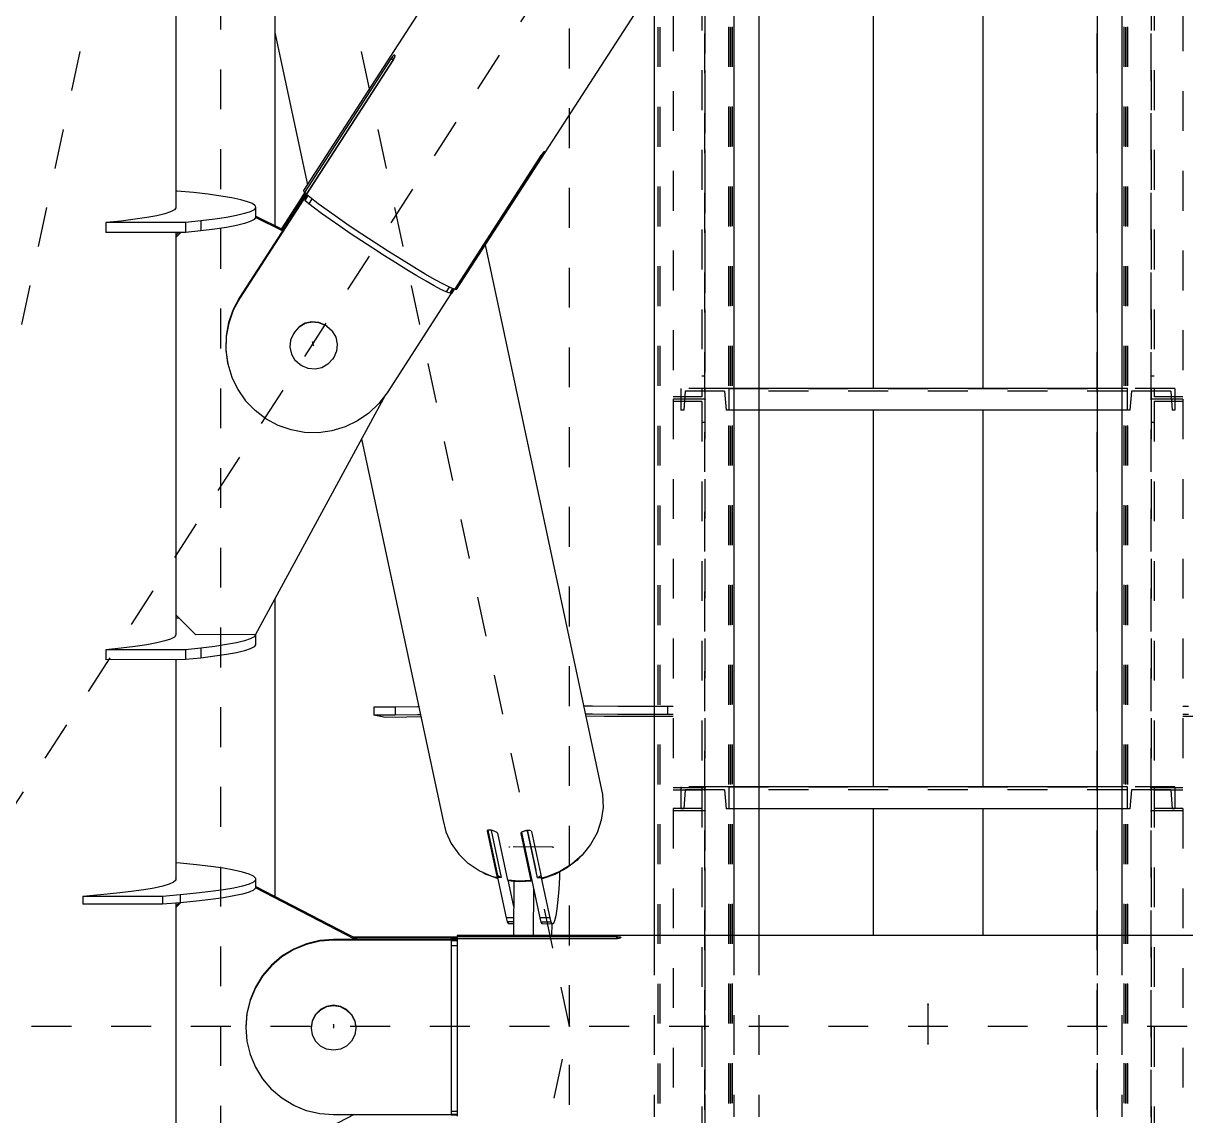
# Model space of a CAD drawing. Header units: millimetres. Extents: x 149919 to 150445, y 136651 to 136866.
# Drawn here: x 150260.593 to 150263.51, y 136733.751 to 136736.491 of the extents above; entities that cross this region are included whole.
import ezdxf

# ---------------------------------------------------------------- set-up
doc = ezdxf.new("R2010")
doc.units = ezdxf.units.MM
doc.header["$LTSCALE"] = 0.25
for name, pattern in [('CENTER', [50.8, 31.75, -6.35, 6.35, -6.35]), ('XKITLINE00', [0]), ('XKITLINE02', [4, 2, -2]), ('XKITLINE03', [6, 3, -1, 1, -1])]:
    doc.linetypes.add(name, pattern=pattern)

# ---------------------------------------------------------------- blocks, each defined once
blk = doc.blocks.new('çatıı')
at = {"color": 116, "linetype": 'XKITLINE02', "true_color": 0x136734}
for p, q in [((12037.16, 9590.91), (12037.15, 7919.31)), ((12037.69, 9590.91), (12037.69, 7919.31)), ((12054.92, 9590.91), (12054.92, 7919.31)), ((12055, 9590.95), (12055, 7919.31)), ((12055.46, 9590.91), (12055.45, 7919.31)), ((12055.85, 9590.95), (12055.85, 7919.31)), ((12147.49, 9590.95), (12147.48, 7919.31)), ((12147.49, 9590.95), (12147.48, 7919.31)), ((12154.14, 9590.95), (12154.13, 7919.31)), ((12154.14, 9590.95), (12154.13, 7919.31)), ((12154.54, 9590.91), (12154.53, 7919.31)), ((12154.99, 9590.95), (12154.98, 7919.31)), ((12154.99, 9590.95), (12154.98, 7919.31)), ((12155.07, 9590.91), (12155.07, 7919.31)), ((12048.2, 8620.09), (12048.2, 8518.11)), ((12049, 8620.09), (12049, 8517.52)), ((12160.98, 8620.09), (12160.98, 8517.52)), ((12161.78, 8620.09), (12161.78, 8518.11)), ((12041, 8614.84), (12041, 8517.52)), ((12168.98, 8614.84), (12168.98, 8517.52)), ((12049, 8523.35), (12048.2, 8523.35)), ((12161.78, 8523.35), (12160.98, 8523.35)), ((12043, 8520.27), (12043, 8514.77)), ((12055, 8520.27), (12043, 8520.27)), ((12043, 8520.27), (12043, 8514.77)), ((12044.07, 8519.57), (12043.68, 8514.77)), ((12044.07, 8519.57), (12043.68, 8514.77)), ((12053.94, 8519.57), (12044.07, 8519.57)), ((12049, 8520.27), (12049, 8517.52)), ((12053.94, 8519.57), (12054.32, 8514.77)), ((12053.94, 8519.57), (12054.32, 8514.77)), ((12055, 8520.27), (12055, 8514.77)), ((12055, 8520.27), (12055, 8514.77)), ((12055, 8520.27), (12055, 8514.77)), ((12062.5, 8520.27), (12055, 8520.27)), ((12154.98, 8519.57), (12055, 8519.57)), ((12154.98, 8520.27), (12147.49, 8520.27)), ((12154.98, 8520.27), (12154.98, 8514.77)), ((12154.98, 8520.27), (12154.98, 8514.77)), ((12166.98, 8520.27), (12154.98, 8520.27)), ((12154.98, 8520.27), (12154.98, 8514.77)), ((12156.05, 8519.57), (12155.66, 8514.77)), ((12156.05, 8519.57), (12155.66, 8514.77)), ((12165.92, 8519.57), (12156.05, 8519.57)), ((12165.92, 8519.57), (12166.3, 8514.77)), ((12165.92, 8519.57), (12166.3, 8514.77)), ((12166.98, 8520.27), (12166.98, 8514.77)), ((12166.98, 8520.27), (12166.98, 8514.77)), ((12041, 8517.52), (12041, 8419.49)), ((12049, 8517.52), (12041, 8517.52)), ((12048.2, 8516.94), (12041, 8516.94)), ((12048.2, 8518.11), (12041, 8518.11)), ((12049, 8517.52), (12041, 8517.52)), ((12048.2, 8516.94), (12048.2, 8414.27)), ((12049, 8517.52), (12049, 8414.27)), ((12160.98, 8517.52), (12160.98, 8414.27)), ((12168.98, 8517.52), (12160.98, 8517.52)), ((12168.98, 8517.52), (12160.98, 8517.52)), ((12168.98, 8518.11), (12161.78, 8518.11)), ((12161.78, 8516.94), (12161.78, 8414.27)), ((12168.98, 8516.94), (12161.78, 8516.94)), ((12168.98, 8517.52), (12168.98, 8419.49)), ((12043.68, 8514.77), (12043, 8514.77)), ((12055, 8514.77), (12054.32, 8514.77)), ((12062.5, 8514.77), (12055, 8514.77)), ((12154.98, 8514.77), (12147.49, 8514.77)), ((12155.66, 8514.77), (12154.98, 8514.77)), ((12166.98, 8514.77), (12166.3, 8514.77)), ((12049, 8511.72), (12048.2, 8511.72)), ((12161.78, 8511.72), (12160.98, 8511.72)), ((12043, 8420.27), (12043, 8414.77)), ((12055, 8420.27), (12043, 8420.27)), ((12043, 8420.27), (12043, 8414.77)), ((12055, 8420.27), (12055, 8414.77)), ((12062.5, 8420.27), (12055, 8420.27)), ((12055, 8420.27), (12055, 8414.77)), ((12055, 8420.27), (12055, 8414.77)), ((12154.98, 8420.27), (12147.49, 8420.27)), ((12154.98, 8420.27), (12154.98, 8414.77)), ((12154.98, 8420.27), (12154.98, 8414.77)), ((12166.98, 8420.27), (12154.98, 8420.27)), ((12154.98, 8420.27), (12154.98, 8414.77)), ((12166.98, 8420.27), (12166.98, 8414.77)), ((12166.98, 8420.27), (12166.98, 8414.77)), ((12049, 8420.07), (12041, 8420.07)), ((12048.2, 8419.49), (12041, 8419.49)), ((12044.07, 8419.57), (12043.68, 8414.77)), ((12044.07, 8419.57), (12043.68, 8414.77)), ((12053.94, 8419.57), (12044.07, 8419.57)), ((12049, 8420.09), (12048.2, 8420.09)), ((12048.2, 8420.09), (12048.2, 8318.11)), ((12049, 8420.09), (12049, 8317.52)), ((12053.94, 8419.57), (12054.32, 8414.77)), ((12053.94, 8419.57), (12054.32, 8414.77)), ((12154.98, 8419.57), (12055, 8419.57)), ((12156.05, 8419.57), (12155.66, 8414.77)), ((12156.05, 8419.57), (12155.66, 8414.77)), ((12165.92, 8419.57), (12156.05, 8419.57)), ((12160.98, 8420.09), (12160.98, 8317.52)), ((12161.78, 8420.09), (12160.98, 8420.09)), ((12168.98, 8420.07), (12160.98, 8420.07)), ((12161.78, 8420.09), (12161.78, 8318.11)), ((12168.98, 8419.49), (12161.78, 8419.49)), ((12165.92, 8419.57), (12166.3, 8414.77)), ((12165.92, 8419.57), (12166.3, 8414.77)), ((12048.2, 8414.84), (12041, 8414.84)), ((12041, 8414.84), (12041, 8317.52)), ((12049, 8414.26), (12041, 8414.26)), ((12043.68, 8414.77), (12043, 8414.77)), ((12049, 8414.27), (12048.2, 8414.27)), ((12055, 8414.77), (12054.32, 8414.77)), ((12062.5, 8414.77), (12055, 8414.77)), ((12154.98, 8414.77), (12147.49, 8414.77)), ((12155.66, 8414.77), (12154.98, 8414.77)), ((12161.78, 8414.27), (12160.98, 8414.27)), ((12168.98, 8414.26), (12160.98, 8414.26)), ((12168.98, 8414.84), (12161.78, 8414.84)), ((12166.98, 8414.77), (12166.3, 8414.77)), ((12168.98, 8414.84), (12168.98, 8317.52)), ((12036.3, 8383.05), (12036.3, 8337.53)), ((12049, 8383.05), (12049, 8317.52)), ((12056.3, 8383.05), (12056.3, 8337.53)), ((12062.5, 8383.05), (12062.5, 8337.53)), ((12147.48, 8383.05), (12147.48, 8337.53)), ((12153.68, 8383.05), (12153.68, 8337.53))]:
    blk.add_line(p, q, dxfattribs=at)
at = {"color": 1, "linetype": 'XKITLINE03'}
for p, q in [((12049, 7919.31), (12049.01, 9590.91)), ((12055, 9590.95), (12055, 7919.31)), ((12147.48, 7919.31), (12147.49, 9590.95)), ((12160.98, 7919.31), (12160.99, 9590.91)), ((12049, 8614.26), (12049, 8517.52)), ((12160.98, 8517.52), (12160.98, 8614.26)), ((12055, 8520.27), (12055, 8520.27)), ((12055, 8520.27), (12154.98, 8520.27)), ((12154.98, 8520.27), (12154.98, 8520.27)), ((12049, 8517.52), (12049, 8420.07)), ((12160.98, 8420.07), (12160.98, 8517.52)), ((12055, 8420.27), (12154.98, 8420.27)), ((12055, 8420.27), (12055, 8420.27)), ((12154.98, 8420.27), (12154.98, 8420.27)), ((12049, 8414.26), (12049, 8317.52)), ((12160.98, 8317.52), (12160.98, 8414.26))]:
    blk.add_line(p, q, dxfattribs=at)
at = {"color": 8, "linetype": 'CENTER'}
for p, q in [((12015, 8360.27), (11840, 9180.27)), ((11840, 8360.27), (12370, 9180.27)), ((12015, 8100.54), (12015, 8908.22)), ((11840, 8360.27), (11927.5, 8770.27)), ((11927.5, 7950.27), (11927.5, 8770.27)), ((11950.77, 8531.05), (11950.54, 8531.92)), ((12010.89, 8405.15), (11999.93, 8405.23)), ((12105, 8355.79), (12105, 8365.79)), ((11840, 7540.27), (12015, 8360.27)), ((11840, 8360.27), (12370, 8360.27)), ((11955.8, 8360.63), (11955.8, 8359.92))]:
    blk.add_line(p, q, dxfattribs=at)
at = {"color": 8, "linetype": 'XKITLINE00'}
for p, q in [((12223.57, 8995.8), (11948.29, 8569.91)), ((12261.89, 8970.94), (11986.62, 8545.05)), ((11916.2, 8951.04), (11916.2, 8565.48)), ((11941.09, 8704.92), (11941.09, 8561.05)), ((12091.2, 8614.77), (12091.2, 8520.27)), ((12118.8, 8614.77), (12118.8, 8520.27)), ((11941.09, 8609.52), (11949.23, 8571.36)), ((11971.09, 8603.9), (11970.96, 8603.84)), ((11971.17, 8603.87), (11971.09, 8603.9)), ((11970.72, 8602.64), (11932.23, 8543.1)), ((11970.21, 8602.98), (11948.53, 8569.43)), ((11970.66, 8602.51), (11948.98, 8568.97)), ((11970.41, 8603.26), (11970.21, 8602.98)), ((11970.72, 8602.65), (11970.21, 8602.98)), ((11970.61, 8603.51), (11970.41, 8603.26)), ((11970.91, 8602.94), (11970.41, 8603.26)), ((11970.79, 8603.71), (11970.61, 8603.51)), ((11970.84, 8602.81), (11970.66, 8602.51)), ((11970.74, 8602.64), (11970.72, 8602.65)), ((11970.72, 8602.64), (11970.73, 8602.61)), ((11970.74, 8602.63), (11970.72, 8602.64)), ((11970.96, 8603.84), (11970.79, 8603.71)), ((11971, 8603.11), (11970.84, 8602.81)), ((11971.11, 8603.38), (11971, 8603.11)), ((11971.18, 8603.61), (11971.11, 8603.38)), ((11971.17, 8603.87), (11971.2, 8603.78)), ((11971.2, 8603.78), (11971.18, 8603.61)), ((12007.84, 8578.66), (11986.16, 8545.11)), ((12008.19, 8578.61), (11986.51, 8545.06)), ((12008.04, 8578.95), (12007.84, 8578.66)), ((12008.19, 8578.61), (12007.92, 8578.78)), ((12008.23, 8579.22), (12008.04, 8578.95)), ((12008.37, 8578.9), (12008.12, 8579.06)), ((12008.37, 8578.9), (12008.19, 8578.61)), ((12008.41, 8579.45), (12008.23, 8579.22)), ((12008.53, 8579.18), (12008.37, 8578.9)), ((12008.56, 8579.62), (12008.41, 8579.45)), ((12008.66, 8579.41), (12008.53, 8579.18)), ((12008.68, 8579.73), (12008.56, 8579.62)), ((12008.74, 8579.6), (12008.66, 8579.41)), ((12008.75, 8579.76), (12008.68, 8579.73)), ((12008.77, 8579.72), (12008.74, 8579.6)), ((12008.75, 8579.76), (12008.77, 8579.72)), ((11916.54, 8569.76), (11916.2, 8569.76)), ((11920.64, 8569.37), (11916.54, 8569.76)), ((11924.31, 8568.96), (11920.64, 8569.37)), ((11927.53, 8568.52), (11924.31, 8568.96)), ((11948.56, 8569.41), (11947.88, 8568.36)), ((11948.71, 8569.32), (11947.94, 8568.13)), ((11948.9, 8569.2), (11948.09, 8567.94)), ((11948.29, 8569.91), (11948.37, 8569.6)), ((11948.37, 8569.6), (11948.53, 8569.43)), ((11949.03, 8569.11), (11948.53, 8569.43)), ((11949.03, 8569.11), (11948.9, 8569.2)), ((11948.98, 8568.97), (11949.02, 8568.92)), ((11950.24, 8567.9), (11949.02, 8568.92)), ((11930.27, 8568.06), (11927.53, 8568.52)), ((11932.51, 8567.59), (11930.27, 8568.06)), ((11949.07, 8568.88), (11932.29, 8542.91)), ((11934.24, 8567.1), (11932.51, 8567.59)), ((11935.45, 8566.61), (11934.24, 8567.1)), ((11936.12, 8566.1), (11935.45, 8566.61)), ((11936.12, 8566.1), (11936.26, 8565.6)), ((11947.88, 8568.25), (11942.7, 8560.24)), ((11947.96, 8568.1), (11942.83, 8560.17)), ((11947.88, 8568.36), (11947.87, 8568.27)), ((11947.87, 8568.27), (11947.94, 8568.13)), ((11947.94, 8568.13), (11948.09, 8567.94)), ((11948.22, 8567.85), (11948.09, 8567.94)), ((11949.36, 8568.64), (11948.58, 8567.44)), ((11949.6, 8566.58), (11948.58, 8567.44)), ((11950.38, 8567.79), (11949.6, 8566.58)), ((11951.02, 8565.47), (11949.6, 8566.58)), ((11951.98, 8566.56), (11950.24, 8567.9)), ((11954.19, 8564.94), (11951.98, 8566.56)), ((11908.97, 8563.12), (11905.99, 8562.68)), ((11911.46, 8563.59), (11908.97, 8563.12)), ((11913.45, 8564.07), (11911.46, 8563.59)), ((11914.92, 8564.56), (11913.45, 8564.07)), ((11915.86, 8565.06), (11914.92, 8564.56)), ((11916.26, 8565.56), (11915.86, 8565.06)), ((11916.2, 8565.81), (11916.26, 8565.56)), ((11928.96, 8563.16), (11925.98, 8562.71)), ((11928.96, 8563.15), (11928.92, 8563.15)), ((11931.46, 8563.62), (11928.96, 8563.16)), ((11933.44, 8564.1), (11931.46, 8563.62)), ((11934.91, 8564.59), (11933.44, 8564.1)), ((11935.85, 8565.09), (11934.91, 8564.59)), ((11936.26, 8565.6), (11935.85, 8565.09)), ((11936.26, 8563.11), (11935.85, 8562.6)), ((11936.26, 8565.6), (11936.26, 8563.11)), ((11943.16, 8560.01), (11936.26, 8563.48)), ((11942.99, 8559.75), (11936.26, 8563.14)), ((11952.82, 8564.13), (11951.02, 8565.47)), ((11954.94, 8562.61), (11952.82, 8564.13)), ((11956.8, 8563.1), (11954.19, 8564.94)), ((11959.74, 8561.08), (11956.8, 8563.1)), ((11902.54, 8562.25), (11898.65, 8561.85)), ((11918.65, 8561.88), (11898.65, 8561.85)), ((11898.65, 8561.85), (11898.65, 8559.36)), ((11905.99, 8562.68), (11902.54, 8562.25)), ((11922.54, 8562.28), (11918.65, 8561.88)), ((11918.65, 8561.88), (11918.65, 8559.39)), ((11925.98, 8562.71), (11922.54, 8562.28)), ((11922.54, 8562.28), (11922.54, 8559.79)), ((11925.98, 8560.22), (11922.54, 8559.79)), ((11928.96, 8560.66), (11925.98, 8560.22)), ((11931.46, 8561.13), (11928.96, 8560.66)), ((11933.44, 8561.61), (11931.46, 8561.13)), ((11934.91, 8562.1), (11933.44, 8561.61)), ((11935.85, 8562.6), (11934.91, 8562.1)), ((11957.35, 8560.93), (11954.94, 8562.61)), ((11959.98, 8559.14), (11957.35, 8560.93)), ((11962.91, 8558.96), (11959.74, 8561.08)), ((11918.65, 8559.39), (11898.65, 8559.36)), ((11916.96, 8559.39), (11916.2, 8558.62)), ((11916.2, 8559.38), (11916.2, 8458.32)), ((11916.2, 8558.21), (11916.21, 8558.14)), ((11917.46, 8559.39), (11916.21, 8558.14)), ((11916.21, 8558.14), (11916.21, 8463.44)), ((11922.54, 8559.79), (11918.65, 8559.39)), ((11962.78, 8557.28), (11959.98, 8559.14)), ((11965.66, 8555.4), (11962.78, 8557.28)), ((11966.21, 8556.79), (11962.91, 8558.96)), ((11968.57, 8553.53), (11965.66, 8555.4)), ((11969.56, 8554.64), (11966.21, 8556.79)), ((11972.84, 8552.58), (11969.56, 8554.64)), ((11993.88, 8556.29), (12023.31, 8418.41)), ((11971.43, 8551.73), (11968.57, 8553.53)), ((11974.17, 8550.04), (11971.43, 8551.73)), ((11975.96, 8550.67), (11972.84, 8552.58)), ((11976.74, 8548.49), (11974.17, 8550.04)), ((11978.82, 8548.96), (11975.96, 8550.67)), ((11979.06, 8547.13), (11976.74, 8548.49)), ((11981.34, 8547.51), (11978.82, 8548.96)), ((11981.09, 8545.99), (11979.06, 8547.13)), ((11982.77, 8545.09), (11981.09, 8545.99)), ((11983.43, 8546.37), (11981.34, 8547.51)), ((11985.04, 8545.56), (11983.43, 8546.37)), ((11984.84, 8545.66), (11984.06, 8544.46)), ((11986.11, 8545.12), (11985.04, 8545.56)), ((11932.23, 8543.1), (11930.6, 8540.07)), ((11932.29, 8542.91), (11930.65, 8539.88)), ((11932.23, 8543.1), (11932.29, 8542.91)), ((11986.03, 8545.15), (11969.25, 8519.19)), ((11984.06, 8544.46), (11982.77, 8545.09)), ((11984.94, 8544.12), (11984.06, 8544.46)), ((11985.7, 8545.29), (11984.94, 8544.12)), ((11985.41, 8544.08), (11985.32, 8544.05)), ((11986.09, 8545.13), (11985.41, 8544.08)), ((11986.16, 8545.11), (11986.11, 8545.12)), ((11986.51, 8545.06), (11986.24, 8545.24)), ((11986.62, 8545.05), (11986.51, 8545.06)), ((11930.6, 8540.07), (11929.45, 8536.82)), ((11930.65, 8539.88), (11929.51, 8536.63)), ((11930.6, 8540.07), (11930.65, 8539.88)), ((11929.45, 8536.82), (11928.84, 8533.44)), ((11950.39, 8536.97), (11948.67, 8536.6)), ((11950.4, 8536.9), (11948.69, 8536.53)), ((11952.13, 8536.79), (11950.39, 8536.97)), ((11952.15, 8536.73), (11950.4, 8536.9)), ((11953.73, 8536.09), (11952.13, 8536.79)), ((11929.51, 8536.63), (11928.89, 8533.24)), ((11945.72, 8533.99), (11945.01, 8532.39)), ((11945.74, 8533.93), (11945.03, 8532.33)), ((11945.99, 8534.41), (11945.72, 8533.99)), ((11945.72, 8533.99), (11945.74, 8533.93)), ((11946.01, 8534.35), (11945.74, 8533.93)), ((11947.16, 8535.72), (11945.99, 8534.41)), ((11945.99, 8534.41), (11946.01, 8534.35)), ((11947.18, 8535.65), (11946.01, 8534.35)), ((11948.67, 8536.6), (11947.16, 8535.72)), ((11948.69, 8536.53), (11947.18, 8535.65)), ((11953.75, 8536.03), (11952.15, 8536.73)), ((11953.73, 8536.09), (11953.75, 8536.03)), ((11954.15, 8535.82), (11953.73, 8536.09)), ((11954.17, 8535.76), (11953.75, 8536.03)), ((11954.15, 8535.82), (11954.17, 8535.76)), ((11955.46, 8534.66), (11954.15, 8535.82)), ((11955.47, 8534.59), (11954.17, 8535.76)), ((11955.46, 8534.66), (11956.34, 8533.15)), ((11955.47, 8534.59), (11956.35, 8533.09)), ((11928.84, 8533.44), (11928.76, 8530)), ((11928.89, 8533.24), (11928.81, 8529.8)), ((11945.01, 8532.39), (11944.83, 8530.66)), ((11945.03, 8532.33), (11944.85, 8530.59)), ((11956.35, 8533.09), (11956.72, 8531.38)), ((11956.72, 8531.38), (11956.54, 8529.64)), ((11928.76, 8530), (11929.22, 8526.59)), ((11928.81, 8529.8), (11929.27, 8526.39)), ((11944.85, 8530.59), (11945.22, 8528.89)), ((11945.22, 8528.89), (11946.1, 8527.38)), ((11955.84, 8528.04), (11955.57, 8527.62)), ((11956.54, 8529.64), (11955.84, 8528.04)), ((11929.22, 8526.59), (11929.27, 8526.39)), ((11929.27, 8526.39), (11930.26, 8523.09)), ((11947.41, 8526.21), (11946.1, 8527.38)), ((11947.83, 8525.95), (11947.41, 8526.21)), ((11949.43, 8525.24), (11947.83, 8525.95)), ((11951.17, 8525.07), (11949.43, 8525.24)), ((11952.88, 8525.44), (11951.17, 8525.07)), ((11954.4, 8526.32), (11952.88, 8525.44)), ((11955.57, 8527.62), (11954.4, 8526.32)), ((11930.26, 8523.09), (11931.75, 8519.99)), ((11931.75, 8519.99), (11933.72, 8517.17)), ((11933.72, 8517.17), (11936.1, 8514.68)), ((11968.85, 8518.66), (11936.21, 8458.49)), ((11967.16, 8516.45), (11964.66, 8514.07)), ((11969.25, 8519.19), (11967.16, 8516.45)), ((11938.85, 8512.6), (11936.1, 8514.68)), ((11964.66, 8514.07), (11961.82, 8512.11)), ((12091.2, 8514.77), (12091.2, 8420.27)), ((12118.8, 8514.77), (12118.8, 8420.27)), ((11941.88, 8510.97), (11938.85, 8512.6)), ((11945.14, 8509.84), (11941.88, 8510.97)), ((11958.71, 8510.61), (11955.41, 8509.62)), ((11961.82, 8512.11), (11958.71, 8510.61)), ((11948.54, 8509.23), (11945.14, 8509.84)), ((11951.99, 8509.15), (11948.54, 8509.23)), ((11955.41, 8509.62), (11951.99, 8509.15)), ((11962.84, 8507.58), (11983.2, 8412.19)), ((11941.09, 8467.48), (11941.09, 8392.79)), ((11916.2, 8463.51), (11916.21, 8463.44)), ((11916.54, 8462.59), (11916.2, 8462.59)), ((11921.21, 8458.46), (11916.21, 8463.44)), ((11917.12, 8462.54), (11916.54, 8462.59)), ((11916.26, 8458.4), (11915.86, 8457.89)), ((11916.2, 8458.65), (11916.26, 8458.4)), ((11936.21, 8458.49), (11921.21, 8458.46)), ((11936.26, 8458.43), (11935.85, 8457.93)), ((11936.23, 8458.53), (11936.26, 8458.43)), ((11936.26, 8458.43), (11936.26, 8455.94)), ((11905.99, 8455.51), (11902.54, 8455.08)), ((11908.97, 8455.96), (11905.99, 8455.51)), ((11911.46, 8456.42), (11908.97, 8455.96)), ((11913.45, 8456.9), (11911.46, 8456.42)), ((11914.92, 8457.39), (11913.45, 8456.9)), ((11915.86, 8457.89), (11914.92, 8457.39)), ((11922.54, 8455.12), (11918.65, 8454.71)), ((11925.98, 8455.54), (11922.54, 8455.12)), ((11922.54, 8455.12), (11922.54, 8452.62)), ((11928.96, 8455.99), (11925.98, 8455.54)), ((11931.46, 8456.46), (11928.96, 8455.99)), ((11933.44, 8456.94), (11931.46, 8456.46)), ((11934.91, 8457.43), (11933.44, 8456.94)), ((11935.85, 8457.93), (11934.91, 8457.43)), ((11935.85, 8455.44), (11934.91, 8454.94)), ((11936.26, 8455.94), (11935.85, 8455.44)), ((11902.54, 8455.08), (11898.65, 8454.68)), ((11918.65, 8454.71), (11898.65, 8454.68)), ((11898.65, 8454.68), (11898.65, 8452.19)), ((11918.65, 8452.22), (11898.65, 8452.19)), ((11916.2, 8452.22), (11916.2, 8396.88)), ((11918.65, 8454.71), (11918.65, 8452.22)), ((11922.54, 8452.62), (11918.65, 8452.22)), ((11925.98, 8453.05), (11922.54, 8452.62)), ((11928.96, 8453.5), (11925.98, 8453.05)), ((11931.46, 8453.96), (11928.96, 8453.5)), ((11933.44, 8454.44), (11931.46, 8453.96)), ((11934.91, 8454.94), (11933.44, 8454.44)), ((12020.78, 8440.51), (12018.59, 8440.51)), ((11971.23, 8440.31), (11965.92, 8440.25)), ((11965.92, 8440.25), (11965.92, 8438.25)), ((11971.23, 8438.31), (11965.92, 8438.25)), ((11968.84, 8437.73), (11965.92, 8438.25)), ((11974.16, 8437.8), (11968.84, 8437.73)), ((11976.85, 8440.37), (11971.23, 8440.31)), ((11971.23, 8440.31), (11971.23, 8438.31)), ((11976.85, 8438.37), (11971.23, 8438.31)), ((11977.73, 8437.83), (11974.16, 8437.8)), ((11977.18, 8440.37), (11976.85, 8440.37)), ((11977.61, 8438.38), (11976.85, 8438.37)), ((12020.78, 8438.51), (12019.02, 8438.51)), ((12023.71, 8437.99), (12019.13, 8438)), ((12027.18, 8440.49), (12020.78, 8440.51)), ((12027.18, 8438.49), (12020.78, 8438.51)), ((12030.11, 8437.98), (12023.71, 8437.99)), ((12033.47, 8440.47), (12027.18, 8440.49)), ((12033.47, 8438.47), (12027.18, 8438.49)), ((12036.39, 8437.95), (12030.11, 8437.98)), ((12039.6, 8440.43), (12033.47, 8440.47)), ((12039.6, 8438.43), (12033.47, 8438.47)), ((12041, 8437.92), (12036.39, 8437.95)), ((12039.6, 8440.43), (12039.6, 8438.43)), ((12041, 8440.42), (12039.6, 8440.43)), ((12041, 8438.42), (12039.6, 8438.43)), ((12170.39, 8440.43), (12168.98, 8440.42)), ((12170.39, 8438.43), (12168.98, 8438.42)), ((12173.6, 8437.95), (12168.98, 8437.92)), ((12023.31, 8418.41), (12023.46, 8415.16)), ((12023.46, 8415.16), (12023, 8411.92)), ((12091.2, 8414.77), (12091.2, 8383.05)), ((12118.8, 8414.77), (12118.8, 8383.05)), ((11983.2, 8412.19), (11983.96, 8409.04)), ((12023, 8411.92), (12021.95, 8408.78)), ((11983.96, 8409.04), (11985.31, 8406.08)), ((11994.38, 8409.34), (11994.33, 8409.22)), ((11994.33, 8409.22), (11996.84, 8397.46)), ((11994.52, 8409.42), (11994.38, 8409.34)), ((11994.75, 8409.46), (11994.52, 8409.42)), ((11994.52, 8409.42), (11996.88, 8398.36)), ((11994.55, 8409.43), (11996.97, 8398.1)), ((11995.04, 8409.46), (11994.75, 8409.46)), ((11995.38, 8409.4), (11995.04, 8409.46)), ((11995.4, 8409.33), (11995.23, 8409.43)), ((11995.74, 8409.31), (11995.38, 8409.4)), ((11995.4, 8409.33), (11997.91, 8397.58)), ((11995.66, 8409.33), (11995.4, 8409.33)), ((11996.09, 8409.18), (11995.74, 8409.31)), ((11996.29, 8409.09), (11996.09, 8409.18)), ((11996.42, 8409.05), (11996.29, 8409.09)), ((11996.69, 8408.92), (11996.42, 8409.05)), ((11996.89, 8408.78), (11996.69, 8408.92)), ((11996.89, 8408.78), (11996.99, 8408.64)), ((11996.99, 8408.64), (11999.5, 8396.88)), ((12002.82, 8408.74), (12002.77, 8408.6)), ((12002.77, 8408.6), (12005.28, 8396.84)), ((12002.96, 8408.88), (12002.82, 8408.74)), ((12002.94, 8408.86), (12005.32, 8397.71)), ((12003.19, 8409), (12002.96, 8408.88)), ((12002.98, 8408.89), (12007.57, 8387.41)), ((12003.31, 8409.04), (12003.19, 8409)), ((12003.49, 8409.13), (12003.31, 8409.04)), ((12003.84, 8409.26), (12003.49, 8409.13)), ((12004.2, 8409.34), (12003.84, 8409.26)), ((12004.43, 8409.27), (12003.91, 8409.27)), ((12004.57, 8409.39), (12004.2, 8409.34)), ((12004.66, 8409.39), (12004.43, 8409.27)), ((12004.43, 8409.27), (12006.94, 8397.51)), ((12004.9, 8409.39), (12004.57, 8409.39)), ((12005.18, 8409.35), (12004.9, 8409.39)), ((12005.38, 8409.26), (12005.18, 8409.35)), ((12005.38, 8409.26), (12005.48, 8409.14)), ((12005.48, 8409.14), (12007.99, 8397.38)), ((12021.95, 8408.78), (12020.32, 8405.84)), ((11985.31, 8406.08), (11987.21, 8403.4)), ((12020.32, 8405.84), (12018.17, 8403.19)), ((11989.59, 8401.08), (11987.21, 8403.4)), ((12018.17, 8403.19), (12015.57, 8400.91)), ((12017.82, 8402.88), (12016.93, 8401.93)), ((12019.18, 8404.33), (12018.57, 8403.68)), ((12019.54, 8404.88), (12019.18, 8404.33)), ((11917.34, 8401.13), (11916.2, 8401.22)), ((11921.4, 8400.73), (11917.34, 8401.13)), ((11925.01, 8400.31), (11921.4, 8400.73)), ((11928.16, 8399.86), (11925.01, 8400.31)), ((11930.81, 8399.4), (11928.16, 8399.86)), ((11992.39, 8399.2), (11989.59, 8401.08)), ((12014.29, 8399.91), (12011.33, 8398.32)), ((12015.57, 8400.91), (12012.6, 8399.06)), ((12016.93, 8401.93), (12014.29, 8399.91)), ((11916.23, 8396.9), (11915.68, 8396.4)), ((11916.23, 8397.41), (11916.2, 8397.44)), ((11916.23, 8397.41), (11916.23, 8396.9)), ((11932.96, 8398.92), (11930.81, 8399.4)), ((11934.59, 8398.42), (11932.96, 8398.92)), ((11935.68, 8397.92), (11934.59, 8398.42)), ((11936.23, 8397.41), (11935.68, 8397.92)), ((11936.23, 8396.9), (11935.68, 8396.4)), ((11936.23, 8397.41), (11936.23, 8396.9)), ((11936.23, 8396.9), (11936.23, 8394.91)), ((11995.52, 8397.8), (11992.39, 8399.2)), ((11993.9, 8398.43), (11993.24, 8398.82)), ((11993.88, 8398.53), (11993.9, 8398.43)), ((11995.11, 8397.98), (11993.9, 8398.43)), ((11996.84, 8397.46), (11995.52, 8397.8)), ((11996.99, 8397.28), (11995.78, 8397.73)), ((11996.88, 8398.36), (11996.84, 8397.46)), ((11996.89, 8398.48), (11996.86, 8397.87)), ((11996.86, 8397.87), (11996.99, 8397.28)), ((11996.97, 8398.1), (11996.95, 8397.58)), ((11997.91, 8397.58), (11996.95, 8397.58)), ((11996.95, 8397.58), (11999.11, 8387.47)), ((11997.91, 8397.58), (11996.97, 8398.1)), ((11996.99, 8397.38), (11996.99, 8397.28)), ((12002.38, 8396.62), (11999.5, 8396.88)), ((11999.58, 8396.87), (12000.99, 8390.3)), ((11999.62, 8396.87), (11999.65, 8396.71)), ((12005.28, 8396.84), (12002.38, 8396.62)), ((12005.32, 8397.71), (12005.28, 8396.84)), ((12005.33, 8397.91), (12005.3, 8397.26)), ((12005.3, 8397.26), (12005.42, 8396.67)), ((12005.45, 8397.32), (12005.42, 8396.67)), ((12007.86, 8397.99), (12006.94, 8397.51)), ((12007.9, 8397.51), (12006.94, 8397.51)), ((12007.91, 8397.77), (12007.9, 8397.51)), ((12007.9, 8397.51), (12010.06, 8387.4)), ((12009.34, 8397.7), (12007.99, 8397.38)), ((12008.09, 8397.41), (12008.14, 8397.2)), ((12011.33, 8398.32), (12008.14, 8397.2)), ((12012.6, 8399.06), (12009.34, 8397.7)), ((12011.29, 8398.51), (12011.33, 8398.32)), ((12012.5, 8397.59), (12012.33, 8394.62)), ((12012.55, 8398.97), (12012.5, 8397.59)), ((11905.01, 8394.01), (11901.4, 8393.59)), ((11908.16, 8394.46), (11905.01, 8394.01)), ((11910.81, 8394.92), (11908.16, 8394.46)), ((11912.96, 8395.4), (11910.81, 8394.92)), ((11914.59, 8395.9), (11912.96, 8395.4)), ((11915.68, 8396.4), (11914.59, 8395.9)), ((11925.01, 8394.01), (11921.4, 8393.59)), ((11928.16, 8394.46), (11925.01, 8394.01)), ((11930.81, 8394.92), (11928.16, 8394.46)), ((11932.96, 8395.4), (11930.81, 8394.92)), ((11934.59, 8395.9), (11932.96, 8395.4)), ((11934.59, 8393.9), (11932.96, 8393.41)), ((11935.68, 8396.4), (11934.59, 8395.9)), ((11935.68, 8394.4), (11934.59, 8393.9)), ((11936.23, 8394.91), (11935.68, 8394.4)), ((11961.86, 8382.01), (11936.23, 8395.31)), ((11961.25, 8382.01), (11936.23, 8394.99)), ((12001.08, 8396.56), (11999.65, 8396.71)), ((12001.04, 8396.56), (12000.93, 8383.05)), ((12001.04, 8396.74), (12001.08, 8396.56)), ((12002.53, 8396.5), (12001.08, 8396.56)), ((12003.98, 8396.54), (12002.53, 8396.5)), ((12003.93, 8396.74), (12003.98, 8396.54)), ((12005.42, 8396.67), (12003.98, 8396.54)), ((12006, 8394.75), (12005.9, 8383.05)), ((12012.33, 8394.62), (12012.12, 8391.97)), ((11897.34, 8393.19), (11892.88, 8392.83)), ((11892.88, 8392.83), (11892.88, 8390.83)), ((11912.88, 8392.83), (11892.88, 8392.83)), ((11901.4, 8393.59), (11897.34, 8393.19)), ((11917.34, 8393.19), (11912.88, 8392.83)), ((11912.88, 8392.83), (11912.88, 8390.83)), ((11917.34, 8391.2), (11912.88, 8390.83)), ((11917.38, 8391.2), (11916.2, 8390.02)), ((11917.03, 8391.17), (11916.2, 8390.34)), ((11916.2, 8391.1), (11916.2, 8390.18)), ((11921.4, 8393.59), (11917.34, 8393.19)), ((11917.34, 8393.19), (11917.34, 8391.2)), ((11921.4, 8391.6), (11917.34, 8391.2)), ((11925.01, 8392.02), (11921.4, 8391.6)), ((11928.16, 8392.46), (11925.01, 8392.02)), ((11930.81, 8392.93), (11928.16, 8392.46)), ((11932.96, 8393.41), (11930.81, 8392.93)), ((12012.12, 8391.97), (12011.87, 8389.72)), ((11912.88, 8390.83), (11892.88, 8390.83)), ((11916.2, 8390.18), (11916.2, 8390.02)), ((11916.2, 8390.02), (11916.2, 8330.21)), ((12011.87, 8389.72), (12011.59, 8387.95)), ((12000.96, 8387.46), (11999.11, 8387.47)), ((11999.11, 8387.47), (11999.4, 8386.43)), ((12000.95, 8386.42), (11999.4, 8386.43)), ((11999.4, 8386.43), (11999.71, 8385.96)), ((12000.95, 8385.95), (11999.71, 8385.96)), ((12010.06, 8387.4), (12007.57, 8387.41)), ((12007.57, 8387.41), (12007.86, 8386.37)), ((12010.35, 8386.35), (12007.86, 8386.37)), ((12007.86, 8386.37), (12008.17, 8385.9)), ((12010.66, 8385.88), (12008.17, 8385.9)), ((12010.06, 8387.4), (12010.35, 8386.35)), ((12010.35, 8386.35), (12010.66, 8385.88)), ((12010.55, 8385.88), (12010.53, 8383.05)), ((12010.97, 8385.99), (12010.66, 8385.88)), ((12011.29, 8386.69), (12010.97, 8385.99)), ((12011.59, 8387.95), (12011.29, 8386.69)), ((11985.3, 8382.56), (11960.8, 8382.56)), ((11985.3, 8382.4), (11961.1, 8382.4)), ((11986.8, 8382.62), (11985.3, 8382.62)), ((11985.3, 8382.62), (11985.3, 8382.55)), ((11985.3, 8382.55), (11985.3, 8382.02)), ((11986.8, 8382.43), (11985.3, 8382.43)), ((11986.8, 8382.24), (11985.3, 8382.24)), ((12223.2, 8383.05), (11986.8, 8383.05)), ((11986.8, 8383.05), (11986.8, 8382.65)), ((12026.8, 8382.65), (11986.8, 8382.65)), ((11986.8, 8382.65), (11986.8, 8382.18)), ((11986.8, 8382.24), (11986.8, 8382.18)), ((11986.8, 8382.18), (11986.8, 8370.1)), ((12026.8, 8382.18), (11986.8, 8382.18)), ((12027.11, 8382.65), (12026.8, 8382.65)), ((12026.8, 8382.65), (12026.8, 8382.18)), ((12027.11, 8382.19), (12026.8, 8382.18)), ((12027.39, 8382.63), (12027.11, 8382.65)), ((12027.11, 8382.65), (12027.11, 8382.19)), ((12027.39, 8382.24), (12027.11, 8382.19)), ((12027.63, 8382.59), (12027.39, 8382.63)), ((12027.63, 8382.31), (12027.39, 8382.24)), ((12027.8, 8382.55), (12027.63, 8382.59)), ((12027.8, 8382.39), (12027.63, 8382.31)), ((12027.88, 8382.5), (12027.8, 8382.55)), ((12027.88, 8382.45), (12027.8, 8382.39)), ((12027.88, 8382.5), (12027.88, 8382.45)), ((11945.81, 8379.62), (11942.86, 8377.82)), ((11945.81, 8379.46), (11942.86, 8377.66)), ((11949, 8380.94), (11945.81, 8379.62)), ((11949, 8380.78), (11945.81, 8379.46)), ((11952.35, 8381.74), (11949, 8380.94)), ((11952.35, 8381.58), (11949, 8380.78)), ((11955.8, 8382.01), (11952.35, 8381.74)), ((11955.8, 8381.85), (11952.35, 8381.58)), ((11952.35, 8381.74), (11952.35, 8381.58)), ((11986.8, 8382.01), (11955.8, 8382.01)), ((11955.8, 8382.01), (11955.8, 8381.85)), ((11986.8, 8381.85), (11955.8, 8381.85)), ((11986.8, 8381.71), (11985.3, 8381.71)), ((11985.3, 8381.71), (11985.3, 8373.67)), ((11986.8, 8380.43), (11985.3, 8380.43)), ((11942.86, 8377.82), (11940.24, 8375.59)), ((11942.86, 8377.66), (11940.24, 8375.43)), ((11940.24, 8375.59), (11938, 8372.97)), ((11940.24, 8375.43), (11938, 8372.81)), ((11985.3, 8373.67), (11985.3, 8344.23)), ((11938, 8372.97), (11936.19, 8370.03)), ((11938, 8372.81), (11936.19, 8369.88)), ((11936.19, 8370.03), (11934.87, 8366.85)), ((11936.19, 8369.88), (11934.87, 8366.7)), ((11986.8, 8370.1), (11986.8, 8347.33)), ((11934.87, 8366.85), (11934.07, 8363.51)), ((11934.87, 8366.7), (11934.07, 8363.35)), ((11954.06, 8365.23), (11952.5, 8364.44)), ((11954.06, 8365.17), (11952.5, 8364.37)), ((11954.06, 8365.17), (11952.5, 8364.37)), ((11954.06, 8365.1), (11952.5, 8364.31)), ((11955.8, 8365.5), (11954.06, 8365.23)), ((11955.8, 8365.44), (11954.06, 8365.17)), ((11955.8, 8365.44), (11954.06, 8365.17)), ((11955.8, 8365.38), (11954.06, 8365.1)), ((11955.8, 8365.5), (11955.8, 8365.44)), ((11957.53, 8365.23), (11955.8, 8365.5)), ((11957.53, 8365.17), (11955.8, 8365.44)), ((11957.53, 8365.17), (11955.8, 8365.44)), ((11955.8, 8365.44), (11955.8, 8365.38)), ((11957.53, 8365.1), (11955.8, 8365.38)), ((11959.09, 8364.44), (11957.53, 8365.23)), ((11959.09, 8364.37), (11957.53, 8365.17)), ((11959.09, 8364.37), (11957.53, 8365.17)), ((11959.09, 8364.31), (11957.53, 8365.1)), ((11934.07, 8363.51), (11933.8, 8360.08)), ((11934.07, 8363.35), (11933.8, 8359.92)), ((11951.26, 8363.2), (11950.47, 8361.64)), ((11951.26, 8363.14), (11950.47, 8361.58)), ((11951.26, 8363.14), (11950.47, 8361.58)), ((11951.26, 8363.08), (11950.47, 8361.52)), ((11952.5, 8364.44), (11951.26, 8363.2)), ((11952.5, 8364.37), (11951.26, 8363.14)), ((11952.5, 8364.37), (11951.26, 8363.14)), ((11952.5, 8364.31), (11951.26, 8363.08)), ((11960.33, 8363.2), (11959.09, 8364.44)), ((11960.33, 8363.14), (11959.09, 8364.37)), ((11960.33, 8363.14), (11959.09, 8364.37)), ((11960.33, 8363.08), (11959.09, 8364.31)), ((11960.33, 8363.2), (11961.12, 8361.64)), ((11960.33, 8363.14), (11961.12, 8361.58)), ((11960.33, 8363.14), (11961.12, 8361.58)), ((11960.33, 8363.08), (11961.12, 8361.52)), ((11933.8, 8359.92), (11934.07, 8356.49)), ((11950.47, 8361.64), (11950.2, 8359.92)), ((11950.47, 8361.58), (11950.2, 8359.86)), ((11950.47, 8361.58), (11950.2, 8359.86)), ((11950.47, 8361.52), (11950.2, 8359.79)), ((11950.2, 8359.79), (11950.47, 8358.07)), ((11961.12, 8361.64), (11961.4, 8359.92)), ((11961.12, 8361.58), (11961.4, 8359.86)), ((11961.12, 8361.58), (11961.4, 8359.86)), ((11961.12, 8361.52), (11961.4, 8359.79)), ((11961.4, 8359.79), (11961.12, 8358.07)), ((11934.07, 8356.49), (11934.87, 8353.14)), ((11950.47, 8358.07), (11951.26, 8356.51)), ((11952.5, 8355.28), (11951.26, 8356.51)), ((11960.33, 8356.51), (11959.09, 8355.28)), ((11961.12, 8358.07), (11960.33, 8356.51)), ((11934.87, 8353.14), (11936.19, 8349.96)), ((11954.06, 8354.48), (11952.5, 8355.28)), ((11955.8, 8354.21), (11954.06, 8354.48)), ((11957.53, 8354.48), (11955.8, 8354.21)), ((11959.09, 8355.28), (11957.53, 8354.48)), ((11936.19, 8349.96), (11938, 8347.03)), ((11986.8, 8347.33), (11986.8, 8338.25)), ((11938, 8347.03), (11940.24, 8344.41)), ((11942.86, 8342.18), (11940.24, 8344.41)), ((11945.81, 8340.38), (11942.86, 8342.18)), ((11985.3, 8344.23), (11985.3, 8338.85)), ((11949, 8339.06), (11945.81, 8340.38)), ((11952.35, 8338.26), (11949, 8339.06)), ((11986.8, 8338.85), (11985.3, 8338.85)), ((11985.3, 8338.85), (11985.3, 8338.11)), ((11960.8, 8337.99), (11936.2, 8325.23)), ((11955.8, 8337.99), (11952.35, 8338.26)), ((11986.8, 8337.99), (11955.8, 8337.99)), ((11986.8, 8338.11), (11985.3, 8338.11)), ((11985.3, 8337.99), (11985.3, 8337.93)), ((11986.8, 8337.93), (11985.3, 8337.93)), ((11986.8, 8338.25), (11986.8, 8337.65))]:
    blk.add_line(p, q, dxfattribs=at)
at = {"color": 7, "linetype": 'XKITLINE00'}
for p, q in [((12153.68, 8803.53), (12153.68, 8383.05)), ((12147.49, 8793.94), (12147.48, 8383.05)), ((12062.5, 8662.46), (12062.5, 8383.05)), ((12056.3, 8652.87), (12056.3, 8383.05)), ((12036.3, 8621.92), (12036.3, 8383.05)), ((12147.49, 8520.27), (12062.5, 8520.27)), ((12147.49, 8514.77), (12062.5, 8514.77)), ((12147.49, 8420.27), (12062.5, 8420.27)), ((12147.49, 8414.77), (12062.5, 8414.77))]:
    blk.add_line(p, q, dxfattribs=at)
at = {"color": 8, "linetype": 'XKITLINE00'}
for centre in [(11950.54, 8531.92), (11950.77, 8531.05), (11999.93, 8405.23), (12010.89, 8405.15), (12105, 8365.79), (11955.8, 8360.63), (11955.8, 8359.92), (12015, 8360.27), (12015, 8360.27), (12105, 8355.79)]:
    blk.add_circle(centre, 0.05, dxfattribs=at)
at = {"color": 1, "linetype": 'XKITLINE00'}
for centre in [(12055, 8520.27), (12055, 8520.27), (12154.98, 8520.27), (12154.98, 8520.27), (12049, 8517.52), (12049, 8517.52), (12160.98, 8517.52), (12160.98, 8517.52), (12049, 8420.07), (12055, 8420.27), (12055, 8420.27), (12154.98, 8420.27), (12154.98, 8420.27), (12160.98, 8420.07), (12049, 8414.26), (12160.98, 8414.26)]:
    blk.add_circle(centre, 0.05, dxfattribs=at)

msp = doc.modelspace()

# ---------------------------------------------------------------- block references
at = {"xscale": 0.009999943142843078, "yscale": 0.009999943142843078, "zscale": 0.009999943142843078}
msp.add_blockref('çatıı', (150141.8141, 136650.3731), dxfattribs=at)

doc.saveas('drawing.dxf')
